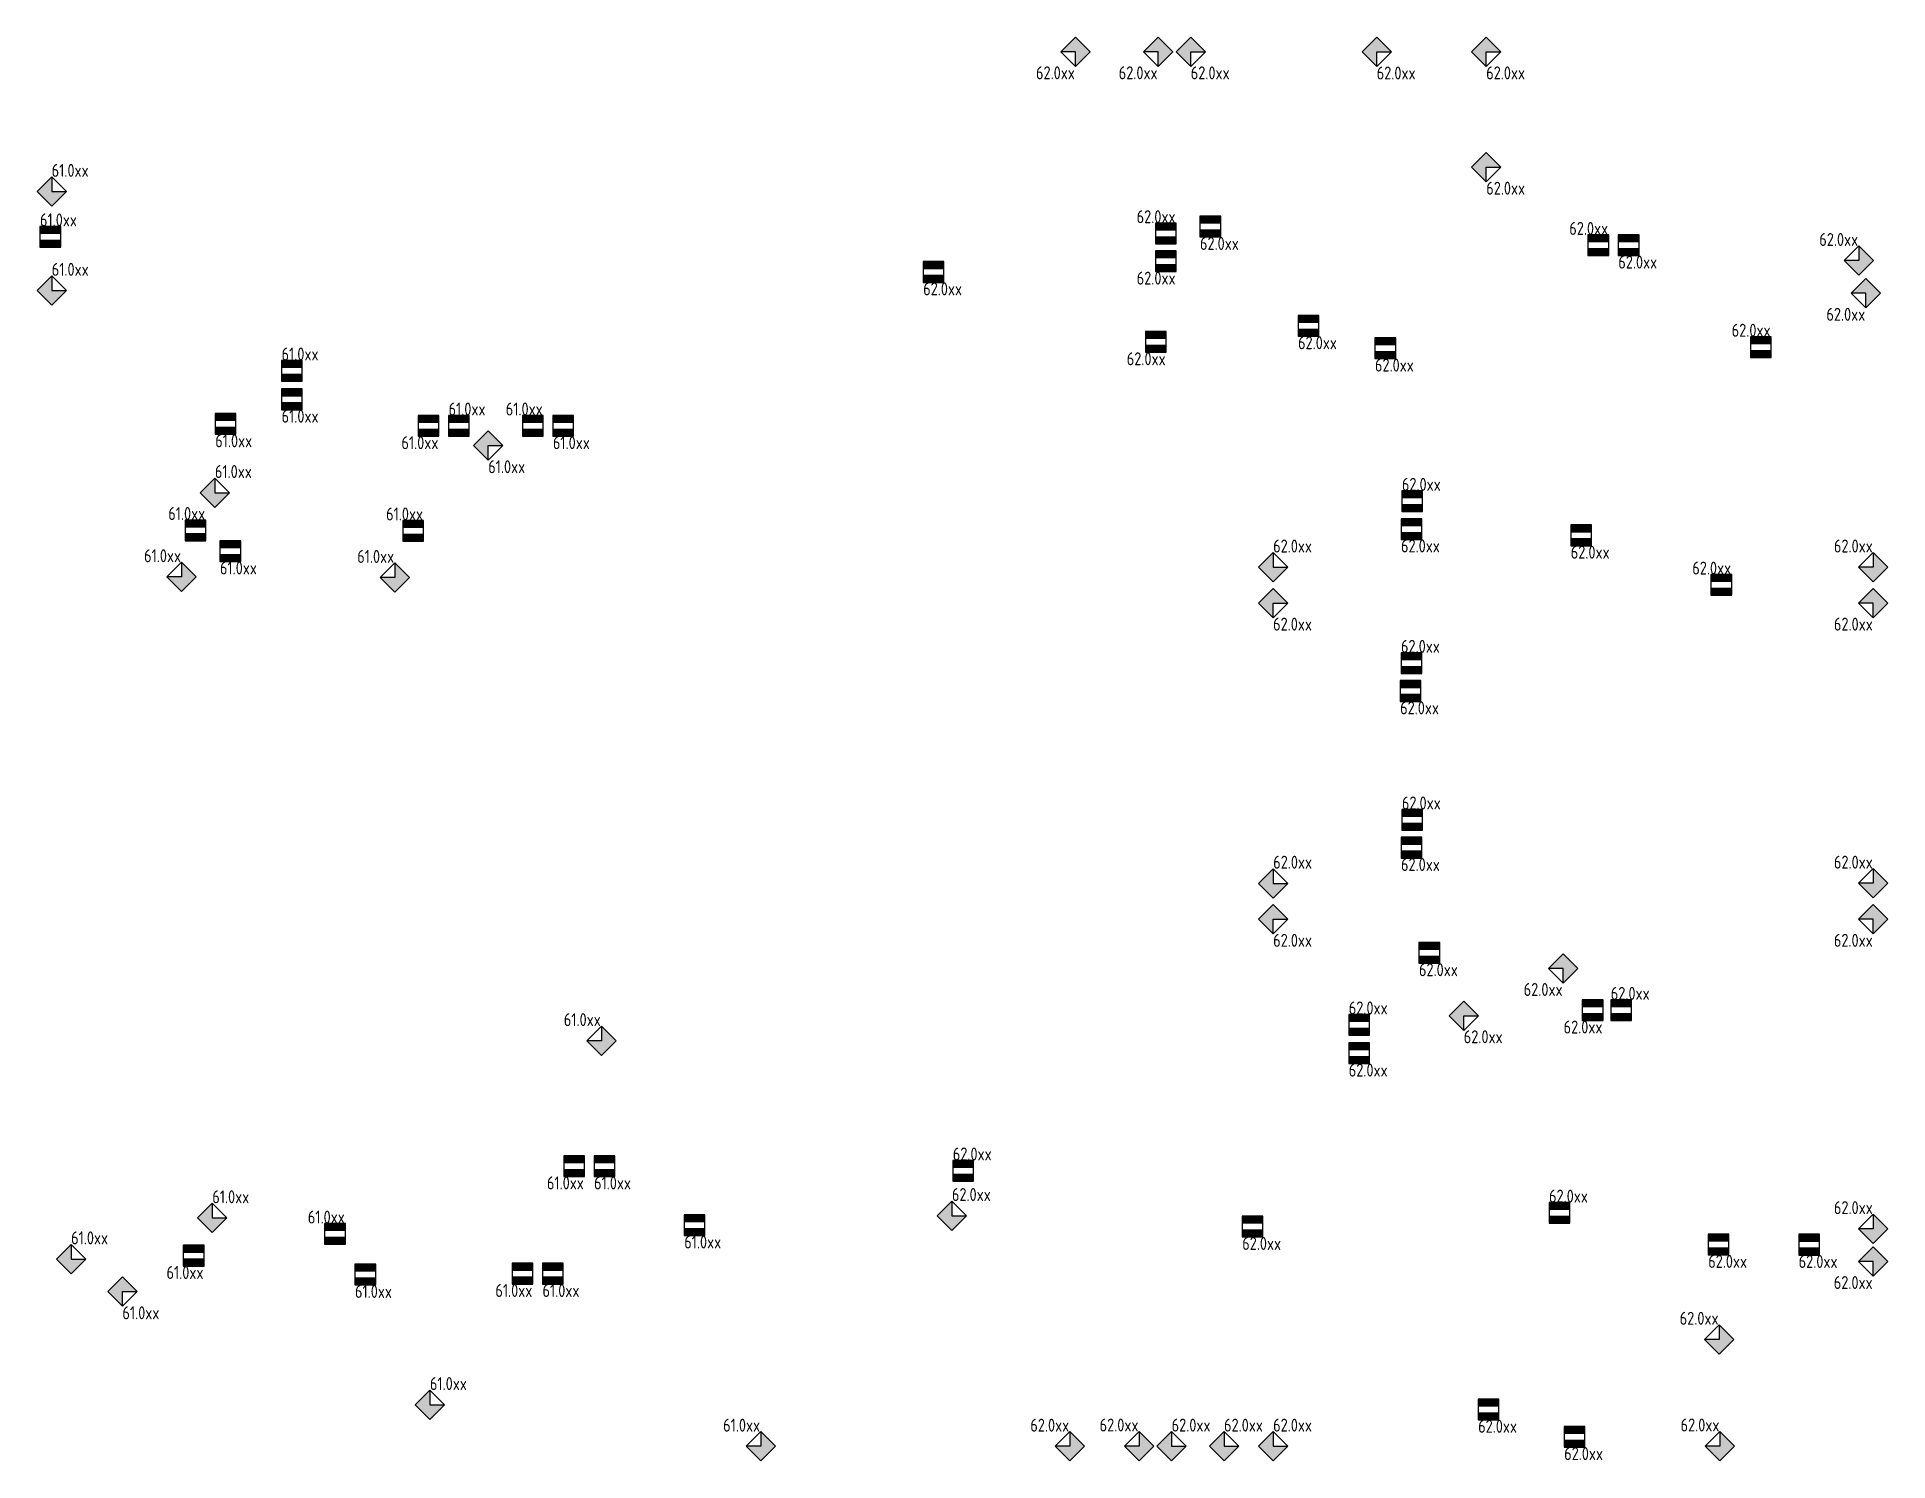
# Model space of a CAD drawing. Header units: millimetres. Extents: x 57332 to 128782, y -31383 to 23567.
import ezdxf

# ---------------------------------------------------------------- set-up
doc = ezdxf.new("R2010")
doc.units = ezdxf.units.MM
doc.layers.add('Охранная сигнализация', color=5, linetype='Continuous')
doc.styles.add('-ISOCPEUR-', font='ISOCPEUR.TTF', dxfattribs={"width": 0.8, "height": 2.5})

# ---------------------------------------------------------------- blocks, each defined once
blk = doc.blocks.new('*U12')
h = blk.add_hatch(color=256)
h.dxf.hatch_style = 1
h.paths.add_polyline_path([(-2.83, 0), (-5.66, 2.83), (-2.83, 2.83), (-2.83, 5.66), (0, 2.83)])
for points in [[(-2.83, 0), (-5.66, 2.83), (-2.83, 5.66), (0, 2.83)], [(-2.83, 2.83), (-5.66, 2.83), (-2.83, 5.66), (-2.83, 2.83)]]:
    blk.add_lwpolyline(points, close=True)
at = {"style": '-ISOCPEUR-', "width": 0.8}
blk.add_attdef('ADDR', (-2.83, 5.66), '', height=2.5, dxfattribs=at)
blk = doc.blocks.new('*U22')
h = blk.add_hatch(color=256)
h.dxf.hatch_style = 1
h.paths.add_polyline_path([(0, -2.7), (0, -4), (4, -4), (4, -2.7)])
h.paths.add_polyline_path([(0, 0), (0, -1.3), (4, -1.3), (4, 0)])
for points in [[(0, -4), (4, -4), (4, 0), (0, 0)], [(0, -1.3), (4, -1.3), (4, 0), (0, 0)], [(0, -4), (4, -4), (4, -2.7), (0, -2.7)]]:
    blk.add_lwpolyline(points, close=True)
at = {"style": '-ISOCPEUR-', "width": 0.8}
blk.add_attdef('ADDR', (0, -4), '', height=2.5, dxfattribs=at)
blk = doc.blocks.new('*U13')
h = blk.add_hatch(color=256)
h.dxf.hatch_style = 1
h.paths.add_polyline_path([(2.83, 0), (5.66, 2.83), (2.83, 2.83), (2.83, 5.66), (0, 2.83)])
for points in [[(2.83, 0), (5.66, 2.83), (2.83, 5.66), (0, 2.83)], [(2.83, 2.83), (5.66, 2.83), (2.83, 5.66), (2.83, 2.83)]]:
    blk.add_lwpolyline(points, close=True)
at = {"style": '-ISOCPEUR-', "width": 0.8}
blk.add_attdef('ADDR', (2.83, 5.66), '', height=2.5, dxfattribs=at)
blk = doc.blocks.new('*U14')
h = blk.add_hatch(color=256)
h.dxf.hatch_style = 1
h.paths.add_polyline_path([(2.83, 0), (5.66, -2.83), (2.83, -2.83), (2.83, -5.66), (0, -2.83)])
for points in [[(2.83, 0), (5.66, -2.83), (2.83, -5.66), (0, -2.83)], [(2.83, -2.83), (5.66, -2.83), (2.83, -5.66), (2.83, -2.83)]]:
    blk.add_lwpolyline(points, close=True)
at = {"style": '-ISOCPEUR-', "width": 0.8}
blk.add_attdef('ADDR', (2.83, -5.66), '', height=2.5, dxfattribs=at)
blk = doc.blocks.new('*U15')
h = blk.add_hatch(color=256)
h.dxf.hatch_style = 1
h.paths.add_polyline_path([(-2.83, 0), (-5.66, -2.83), (-2.83, -2.83), (-2.83, -5.66), (0, -2.83)])
for points in [[(-2.83, 0), (-5.66, -2.83), (-2.83, -5.66), (0, -2.83)], [(-2.83, -2.83), (-5.66, -2.83), (-2.83, -5.66), (-2.83, -2.83)]]:
    blk.add_lwpolyline(points, close=True)
at = {"style": '-ISOCPEUR-', "width": 0.8}
blk.add_attdef('ADDR', (-2.83, -5.66), '', height=2.5, dxfattribs=at)
blk = doc.blocks.new('*U16')
h = blk.add_hatch(color=256)
h.dxf.hatch_style = 1
h.paths.add_polyline_path([(-2.83, 0), (-5.66, 2.83), (-2.83, 2.83), (-2.83, 5.66), (0, 2.83)])
for points in [[(-2.83, 0), (-5.66, 2.83), (-2.83, 5.66), (0, 2.83)], [(-2.83, 2.83), (-5.66, 2.83), (-2.83, 5.66), (-2.83, 2.83)]]:
    blk.add_lwpolyline(points, close=True)
at = {"style": '-ISOCPEUR-', "width": 0.8}
blk.add_attdef('ADDR', (-2.83, 5.66), '', height=2.5, dxfattribs=at)
blk = doc.blocks.new('*U17')
h = blk.add_hatch(color=256)
h.dxf.hatch_style = 1
h.paths.add_polyline_path([(2.83, 0), (5.66, -2.83), (2.83, -2.83), (2.83, -5.66), (0, -2.83)])
for points in [[(2.83, 0), (5.66, -2.83), (2.83, -5.66), (0, -2.83)], [(2.83, -2.83), (5.66, -2.83), (2.83, -5.66), (2.83, -2.83)]]:
    blk.add_lwpolyline(points, close=True)
at = {"style": '-ISOCPEUR-', "width": 0.8}
blk.add_attdef('ADDR', (2.83, -5.66), '', height=2.5, dxfattribs=at)
blk = doc.blocks.new('*U23')
h = blk.add_hatch(color=256)
h.dxf.hatch_style = 1
h.paths.add_polyline_path([(-4, -2.7), (-4, -4), (0, -4), (0, -2.7)])
h.paths.add_polyline_path([(-4, 0), (-4, -1.3), (0, -1.3), (0, 0)])
for points in [[(-4, -4), (0, -4), (0, 0), (-4, 0)], [(-4, -1.3), (0, -1.3), (0, 0), (-4, 0)], [(-4, -4), (0, -4), (0, -2.7), (-4, -2.7)]]:
    blk.add_lwpolyline(points, close=True)
at = {"style": '-ISOCPEUR-', "width": 0.8}
blk.add_attdef('ADDR', (0, -4), '', height=2.5, dxfattribs=at)
blk = doc.blocks.new('*U24')
h = blk.add_hatch(color=256)
h.dxf.hatch_style = 1
h.paths.add_polyline_path([(-4, 1.3), (-4, 0), (0, 0), (0, 1.3)])
h.paths.add_polyline_path([(-4, 4), (-4, 2.7), (0, 2.7), (0, 4)])
for points in [[(-4, 0), (0, 0), (0, 4), (-4, 4)], [(-4, 2.7), (0, 2.7), (0, 4), (-4, 4)], [(-4, 0), (0, 0), (0, 1.3), (-4, 1.3)]]:
    blk.add_lwpolyline(points, close=True)
at = {"style": '-ISOCPEUR-', "width": 0.8}
blk.add_attdef('ADDR', (0, 4), '', height=2.5, dxfattribs=at)
blk = doc.blocks.new('*U19')
h = blk.add_hatch(color=256)
h.dxf.hatch_style = 1
h.paths.add_polyline_path([(2.83, 0), (5.66, 2.83), (2.83, 2.83), (2.83, 5.66), (0, 2.83)])
for points in [[(2.83, 0), (5.66, 2.83), (2.83, 5.66), (0, 2.83)], [(2.83, 2.83), (5.66, 2.83), (2.83, 5.66), (2.83, 2.83)]]:
    blk.add_lwpolyline(points, close=True)
at = {"style": '-ISOCPEUR-', "width": 0.8}
blk.add_attdef('ADDR', (2.83, 5.66), '', height=2.5, dxfattribs=at)
blk = doc.blocks.new('*U18')
h = blk.add_hatch(color=256)
h.dxf.hatch_style = 1
h.paths.add_polyline_path([(2.83, 0), (5.66, -2.83), (2.83, -2.83), (2.83, -5.66), (0, -2.83)])
for points in [[(2.83, 0), (5.66, -2.83), (2.83, -5.66), (0, -2.83)], [(2.83, -2.83), (5.66, -2.83), (2.83, -5.66), (2.83, -2.83)]]:
    blk.add_lwpolyline(points, close=True)
at = {"style": '-ISOCPEUR-', "width": 0.8}
blk.add_attdef('ADDR', (2.83, -5.66), '', height=2.5, dxfattribs=at)
blk = doc.blocks.new('*U25')
h = blk.add_hatch(color=256)
h.dxf.hatch_style = 1
h.paths.add_polyline_path([(0, 1.3), (0, 0), (4, 0), (4, 1.3)])
h.paths.add_polyline_path([(0, 4), (0, 2.7), (4, 2.7), (4, 4)])
for points in [[(0, 0), (4, 0), (4, 4), (0, 4)], [(0, 2.7), (4, 2.7), (4, 4), (0, 4)], [(0, 0), (4, 0), (4, 1.3), (0, 1.3)]]:
    blk.add_lwpolyline(points, close=True)
at = {"style": '-ISOCPEUR-', "width": 0.8}
blk.add_attdef('ADDR', (0, 4), '', height=2.5, dxfattribs=at)
blk = doc.blocks.new('*U27')
h = blk.add_hatch(color=256)
h.dxf.hatch_style = 1
h.paths.add_polyline_path([(0, -2.7), (0, -4), (4, -4), (4, -2.7)])
h.paths.add_polyline_path([(0, 0), (0, -1.3), (4, -1.3), (4, 0)])
for points in [[(0, -4), (4, -4), (4, 0), (0, 0)], [(0, -1.3), (4, -1.3), (4, 0), (0, 0)], [(0, -4), (4, -4), (4, -2.7), (0, -2.7)]]:
    blk.add_lwpolyline(points, close=True)
at = {"style": '-ISOCPEUR-', "width": 0.8}
blk.add_attdef('ADDR', (0, -4), '', height=2.5, dxfattribs=at)
blk = doc.blocks.new('*U20')
h = blk.add_hatch(color=256)
h.dxf.hatch_style = 1
h.paths.add_polyline_path([(-2.83, 0), (-5.66, -2.83), (-2.83, -2.83), (-2.83, -5.66), (0, -2.83)])
for points in [[(-2.83, 0), (-5.66, -2.83), (-2.83, -5.66), (0, -2.83)], [(-2.83, -2.83), (-5.66, -2.83), (-2.83, -5.66), (-2.83, -2.83)]]:
    blk.add_lwpolyline(points, close=True)
at = {"style": '-ISOCPEUR-', "width": 0.8}
blk.add_attdef('ADDR', (-2.83, -5.66), '', height=2.5, dxfattribs=at)
blk = doc.blocks.new('*U21')
h = blk.add_hatch(color=256)
h.dxf.hatch_style = 1
h.paths.add_polyline_path([(-2.83, 0), (-5.66, 2.83), (-2.83, 2.83), (-2.83, 5.66), (0, 2.83)])
for points in [[(-2.83, 0), (-5.66, 2.83), (-2.83, 5.66), (0, 2.83)], [(-2.83, 2.83), (-5.66, 2.83), (-2.83, 5.66), (-2.83, 2.83)]]:
    blk.add_lwpolyline(points, close=True)
at = {"style": '-ISOCPEUR-', "width": 0.8}
blk.add_attdef('ADDR', (-2.83, 5.66), '', height=2.5, dxfattribs=at)
blk = doc.blocks.new('*U26')
h = blk.add_hatch(color=256)
h.dxf.hatch_style = 1
h.paths.add_polyline_path([(-4, -2.7), (-4, -4), (0, -4), (0, -2.7)])
h.paths.add_polyline_path([(-4, 0), (-4, -1.3), (0, -1.3), (0, 0)])
for points in [[(-4, -4), (0, -4), (0, 0), (-4, 0)], [(-4, -1.3), (0, -1.3), (0, 0), (-4, 0)], [(-4, -4), (0, -4), (0, -2.7), (-4, -2.7)]]:
    blk.add_lwpolyline(points, close=True)
at = {"style": '-ISOCPEUR-', "width": 0.8}
blk.add_attdef('ADDR', (0, -4), '', height=2.5, dxfattribs=at)

msp = doc.modelspace()

# ---------------------------------------------------------------- block references
at = {"layer": 'Охранная сигнализация'}
ref = msp.add_blockref('*U15', (97982, 23567), dxfattribs=dict(at, xscale=200, yscale=200, zscale=200))
ref.add_attrib('ADDR', '62.0xx', (95895, 21936), dxfattribs={"layer": '0', "height": 500, "style": '-ISOCPEUR-', "width": 0.8})
ref = msp.add_blockref('*U15', (101175, 23567), dxfattribs=dict(at, xscale=200, yscale=200, zscale=200))
ref.add_attrib('ADDR', '62.0xx', (99088, 21936), dxfattribs={"layer": '0', "height": 500, "style": '-ISOCPEUR-', "width": 0.8})
ref = msp.add_blockref('*U17', (101304, 23565), dxfattribs=dict(at, xscale=200, yscale=200, zscale=200))
ref.add_attrib('ADDR', '62.0xx', (101869, 21934), dxfattribs={"layer": '0', "height": 500, "style": '-ISOCPEUR-', "width": 0.8})
ref = msp.add_blockref('*U17', (108482, 23560), dxfattribs=dict(at, xscale=200, yscale=200, zscale=200))
ref.add_attrib('ADDR', '62.0xx', (109047, 21929), dxfattribs={"layer": '0', "height": 500, "style": '-ISOCPEUR-', "width": 0.8})
ref = msp.add_blockref('*U17', (112707, 23565), dxfattribs=dict(at, xscale=200, yscale=200, zscale=200))
ref.add_attrib('ADDR', '62.0xx', (113272, 21934), dxfattribs={"layer": '0', "height": 500, "style": '-ISOCPEUR-', "width": 0.8})
at = {"layer": 'Охранная сигнализация', "xscale": 200, "yscale": 200, "zscale": 200}
for name, p, values in [('*U19', (57332, 17039), {'ADDR': '61.0xx'}), ('*U25', (57446, 15461), {'ADDR': '61.0xx'}), ('*U19', (57334, 13219), {'ADDR': '61.0xx'}), ('*U25', (66772, 10285), {'ADDR': '61.0xx'}), ('*U25', (73218, 8163), {'ADDR': '61.0xx'}), ('*U19', (63632, 5417), {'ADDR': '61.0xx'}), ('*U25', (110018, 5255), {'ADDR': '62.0xx'}), ('*U13', (104482, 2542), {'ADDR': '62.0xx'}), ('*U25', (109984, -996), {'ADDR': '62.0xx'}), ('*U25', (110018, -7041), {'ADDR': '62.0xx'}), ('*U13', (104484, -9658), {'ADDR': '62.0xx'}), ('*U25', (118082, -14387), {'ADDR': '62.0xx'}), ('*U25', (107968, -14950), {'ADDR': '62.0xx'}), ('*U25', (92683, -20585), {'ADDR': '62.0xx'}), ('*U19', (63532, -22570), {'ADDR': '61.0xx'}), ('*U13', (92082, -22483), {'ADDR': '62.0xx'}), ('*U25', (115698, -22212), {'ADDR': '62.0xx'}), ('*U19', (58082, -24156), {'ADDR': '61.0xx'}), ('*U19', (71932, -29779), {'ADDR': '61.0xx'}), ('*U13', (100564, -31381), {'ADDR': '62.0xx'}), ('*U13', (102587, -31381), {'ADDR': '62.0xx'}), ('*U13', (104482, -31381), {'ADDR': '62.0xx'})]:
    msp.add_blockref(name, p, dxfattribs=at).add_auto_attribs(values)
at = {"layer": 'Охранная сигнализация'}
ref = msp.add_blockref('*U17', (112709, 19115), dxfattribs=dict(at, xscale=200, yscale=200, zscale=200))
ref.add_attrib('ADDR', '62.0xx', (113274, 17484), dxfattribs={"layer": '0', "height": 500, "style": '-ISOCPEUR-', "width": 0.8})
ref = msp.add_blockref('*U24', (101302, 15584), dxfattribs=dict(at, xscale=200, yscale=200, zscale=200))
ref.add_attrib('ADDR', '62.0xx', (99780, 16384), dxfattribs={"layer": '0', "height": 500, "style": '-ISOCPEUR-', "width": 0.8})
ref = msp.add_blockref('*U22', (102223, 16651), dxfattribs=dict(at, xscale=200, yscale=200, zscale=200))
ref.add_attrib('ADDR', '62.0xx', (102223, 15351), dxfattribs={"layer": '0', "height": 500, "style": '-ISOCPEUR-', "width": 0.8})
ref = msp.add_blockref('*U24', (118001, 15132), dxfattribs=dict(at, xscale=200, yscale=200, zscale=200))
ref.add_attrib('ADDR', '62.0xx', (116480, 15932), dxfattribs={"layer": '0', "height": 500, "style": '-ISOCPEUR-', "width": 0.8})
ref = msp.add_blockref('*U22', (118372, 15932), dxfattribs=dict(at, xscale=200, yscale=200, zscale=200))
ref.add_attrib('ADDR', '62.0xx', (118372, 14632), dxfattribs={"layer": '0', "height": 500, "style": '-ISOCPEUR-', "width": 0.8})
ref = msp.add_blockref('*U16', (128218, 14374), dxfattribs=dict(at, xscale=200, yscale=200, zscale=200))
ref.add_attrib('ADDR', '62.0xx', (126131, 15505), dxfattribs={"layer": '0', "height": 500, "style": '-ISOCPEUR-', "width": 0.8})
ref = msp.add_blockref('*U23', (101304, 15313), dxfattribs=dict(at, xscale=200, yscale=200, zscale=200))
ref.add_attrib('ADDR', '62.0xx', (99782, 14013), dxfattribs={"layer": '0', "height": 500, "style": '-ISOCPEUR-', "width": 0.8})
ref = msp.add_blockref('*U22', (91539, 14899), dxfattribs=dict(at, xscale=200, yscale=200, zscale=200))
ref.add_attrib('ADDR', '62.0xx', (91539, 13599), dxfattribs={"layer": '0', "height": 500, "style": '-ISOCPEUR-', "width": 0.8})
ref = msp.add_blockref('*U15', (128492, 14247), dxfattribs=dict(at, xscale=200, yscale=200, zscale=200))
ref.add_attrib('ADDR', '62.0xx', (126405, 12616), dxfattribs={"layer": '0', "height": 500, "style": '-ISOCPEUR-', "width": 0.8})
ref = msp.add_blockref('*U23', (100921, 12200), dxfattribs=dict(at, xscale=200, yscale=200, zscale=200))
ref.add_attrib('ADDR', '62.0xx', (99399, 10900), dxfattribs={"layer": '0', "height": 500, "style": '-ISOCPEUR-', "width": 0.8})
ref = msp.add_blockref('*U22', (106010, 12820), dxfattribs=dict(at, xscale=200, yscale=200, zscale=200))
ref.add_attrib('ADDR', '62.0xx', (106010, 11520), dxfattribs={"layer": '0', "height": 500, "style": '-ISOCPEUR-', "width": 0.8})
ref = msp.add_blockref('*U24', (124271, 11202), dxfattribs=dict(at, xscale=200, yscale=200, zscale=200))
ref.add_attrib('ADDR', '62.0xx', (122749, 12002), dxfattribs={"layer": '0', "height": 500, "style": '-ISOCPEUR-', "width": 0.8})
ref = msp.add_blockref('*U22', (108978, 11957), dxfattribs=dict(at, xscale=200, yscale=200, zscale=200))
ref.add_attrib('ADDR', '62.0xx', (108978, 10657), dxfattribs={"layer": '0', "height": 500, "style": '-ISOCPEUR-', "width": 0.8})
ref = msp.add_blockref('*U27', (66772, 9985), dxfattribs=dict(at, xscale=200, yscale=200, zscale=200))
ref.add_attrib('ADDR', '61.0xx', (66772, 8685), dxfattribs={"layer": '0', "height": 500, "style": '-ISOCPEUR-', "width": 0.8})
ref = msp.add_blockref('*U24', (76874, 8163), dxfattribs=dict(at, xscale=200, yscale=200, zscale=200))
ref.add_attrib('ADDR', '61.0xx', (75426, 8963), dxfattribs={"layer": '0', "height": 500, "style": '-ISOCPEUR-', "width": 0.8})
ref = msp.add_blockref('*U22', (64210, 9036), dxfattribs=dict(at, xscale=200, yscale=200, zscale=200))
ref.add_attrib('ADDR', '61.0xx', (64210, 7736), dxfattribs={"layer": '0', "height": 500, "style": '-ISOCPEUR-', "width": 0.8})
ref = msp.add_blockref('*U23', (72847, 8963), dxfattribs=dict(at, xscale=200, yscale=200, zscale=200))
ref.add_attrib('ADDR', '61.0xx', (71399, 7663), dxfattribs={"layer": '0', "height": 500, "style": '-ISOCPEUR-', "width": 0.8})
ref = msp.add_blockref('*U22', (77245, 8963), dxfattribs=dict(at, xscale=200, yscale=200, zscale=200))
ref.add_attrib('ADDR', '61.0xx', (77245, 7663), dxfattribs={"layer": '0', "height": 500, "style": '-ISOCPEUR-', "width": 0.8})
ref = msp.add_blockref('*U17', (74184, 8367), dxfattribs=dict(at, xscale=200, yscale=200, zscale=200))
ref.add_attrib('ADDR', '61.0xx', (74749, 6736), dxfattribs={"layer": '0', "height": 500, "style": '-ISOCPEUR-', "width": 0.8})
ref = msp.add_blockref('*U24', (63847, 4129), dxfattribs=dict(at, xscale=200, yscale=200, zscale=200))
ref.add_attrib('ADDR', '61.0xx', (62398, 4929), dxfattribs={"layer": '0', "height": 500, "style": '-ISOCPEUR-', "width": 0.8})
ref = msp.add_blockref('*U24', (72256, 4111), dxfattribs=dict(at, xscale=200, yscale=200, zscale=200))
ref.add_attrib('ADDR', '61.0xx', (70807, 4911), dxfattribs={"layer": '0', "height": 500, "style": '-ISOCPEUR-', "width": 0.8})
ref = msp.add_blockref('*U22', (109984, 4980), dxfattribs=dict(at, xscale=200, yscale=200, zscale=200))
ref.add_attrib('ADDR', '62.0xx', (109984, 3680), dxfattribs={"layer": '0', "height": 500, "style": '-ISOCPEUR-', "width": 0.8})
ref = msp.add_blockref('*U22', (116537, 4737), dxfattribs=dict(at, xscale=200, yscale=200, zscale=200))
ref.add_attrib('ADDR', '62.0xx', (116537, 3437), dxfattribs={"layer": '0', "height": 500, "style": '-ISOCPEUR-', "width": 0.8})
ref = msp.add_blockref('*U16', (63480, 2169), dxfattribs=dict(at, xscale=200, yscale=200, zscale=200))
ref.add_attrib('ADDR', '61.0xx', (61465, 3300), dxfattribs={"layer": '0', "height": 500, "style": '-ISOCPEUR-', "width": 0.8})
ref = msp.add_blockref('*U22', (64393, 4129), dxfattribs=dict(at, xscale=200, yscale=200, zscale=200))
ref.add_attrib('ADDR', '61.0xx', (64393, 2829), dxfattribs={"layer": '0', "height": 500, "style": '-ISOCPEUR-', "width": 0.8})
ref = msp.add_blockref('*U16', (71707, 2142), dxfattribs=dict(at, xscale=200, yscale=200, zscale=200))
ref.add_attrib('ADDR', '61.0xx', (69692, 3273), dxfattribs={"layer": '0', "height": 500, "style": '-ISOCPEUR-', "width": 0.8})
ref = msp.add_blockref('*U16', (128782, 2544), dxfattribs=dict(at, xscale=200, yscale=200, zscale=200))
ref.add_attrib('ADDR', '62.0xx', (126695, 3675), dxfattribs={"layer": '0', "height": 500, "style": '-ISOCPEUR-', "width": 0.8})
ref = msp.add_blockref('*U24', (122749, 2025), dxfattribs=dict(at, xscale=200, yscale=200, zscale=200))
ref.add_attrib('ADDR', '62.0xx', (121228, 2825), dxfattribs={"layer": '0', "height": 500, "style": '-ISOCPEUR-', "width": 0.8})
ref = msp.add_blockref('*U14', (104482, 2292), dxfattribs=dict(at, xscale=200, yscale=200, zscale=200))
ref.add_attrib('ADDR', '62.0xx', (105047, 661), dxfattribs={"layer": '0', "height": 500, "style": '-ISOCPEUR-', "width": 0.8})
ref = msp.add_blockref('*U15', (128782, 2292), dxfattribs=dict(at, xscale=200, yscale=200, zscale=200))
ref.add_attrib('ADDR', '62.0xx', (126695, 661), dxfattribs={"layer": '0', "height": 500, "style": '-ISOCPEUR-', "width": 0.8})
ref = msp.add_blockref('*U22', (109950, -1270), dxfattribs=dict(at, xscale=200, yscale=200, zscale=200))
ref.add_attrib('ADDR', '62.0xx', (109950, -2570), dxfattribs={"layer": '0', "height": 500, "style": '-ISOCPEUR-', "width": 0.8})
ref = msp.add_blockref('*U22', (109984, -7316), dxfattribs=dict(at, xscale=200, yscale=200, zscale=200))
ref.add_attrib('ADDR', '62.0xx', (109984, -8616), dxfattribs={"layer": '0', "height": 500, "style": '-ISOCPEUR-', "width": 0.8})
ref = msp.add_blockref('*U16', (128782, -9656), dxfattribs=dict(at, xscale=200, yscale=200, zscale=200))
ref.add_attrib('ADDR', '62.0xx', (126695, -8525), dxfattribs={"layer": '0', "height": 500, "style": '-ISOCPEUR-', "width": 0.8})
ref = msp.add_blockref('*U14', (104484, -9910), dxfattribs=dict(at, xscale=200, yscale=200, zscale=200))
ref.add_attrib('ADDR', '62.0xx', (105049, -11541), dxfattribs={"layer": '0', "height": 500, "style": '-ISOCPEUR-', "width": 0.8})
ref = msp.add_blockref('*U15', (128780, -9910), dxfattribs=dict(at, xscale=200, yscale=200, zscale=200))
ref.add_attrib('ADDR', '62.0xx', (126693, -11541), dxfattribs={"layer": '0', "height": 500, "style": '-ISOCPEUR-', "width": 0.8})
ref = msp.add_blockref('*U22', (110677, -11375), dxfattribs=dict(at, xscale=200, yscale=200, zscale=200))
ref.add_attrib('ADDR', '62.0xx', (110677, -12675), dxfattribs={"layer": '0', "height": 500, "style": '-ISOCPEUR-', "width": 0.8})
ref = msp.add_blockref('*U20', (116807, -11807), dxfattribs=dict(at, xscale=200, yscale=200, zscale=200))
ref.add_attrib('ADDR', '62.0xx', (114720, -13439), dxfattribs={"layer": '0', "height": 500, "style": '-ISOCPEUR-', "width": 0.8})
ref = msp.add_blockref('*U16', (79682, -15733), dxfattribs=dict(at, xscale=200, yscale=200, zscale=200))
ref.add_attrib('ADDR', '61.0xx', (77667, -14602), dxfattribs={"layer": '0', "height": 500, "style": '-ISOCPEUR-', "width": 0.8})
ref = msp.add_blockref('*U17', (111842, -13633), dxfattribs=dict(at, xscale=200, yscale=200, zscale=200))
ref.add_attrib('ADDR', '62.0xx', (112407, -15264), dxfattribs={"layer": '0', "height": 500, "style": '-ISOCPEUR-', "width": 0.8})
ref = msp.add_blockref('*U26', (117782, -13587), dxfattribs=dict(at, xscale=200, yscale=200, zscale=200))
ref.add_attrib('ADDR', '62.0xx', (116260, -14887), dxfattribs={"layer": '0', "height": 500, "style": '-ISOCPEUR-', "width": 0.8})
ref = msp.add_blockref('*U22', (107968, -15250), dxfattribs=dict(at, xscale=200, yscale=200, zscale=200))
ref.add_attrib('ADDR', '62.0xx', (107968, -16550), dxfattribs={"layer": '0', "height": 500, "style": '-ISOCPEUR-', "width": 0.8})
ref = msp.add_blockref('*U23', (78463, -19603), dxfattribs=dict(at, xscale=200, yscale=200, zscale=200))
ref.add_attrib('ADDR', '61.0xx', (77014, -20903), dxfattribs={"layer": '0', "height": 500, "style": '-ISOCPEUR-', "width": 0.8})
ref = msp.add_blockref('*U22', (78834, -19603), dxfattribs=dict(at, xscale=200, yscale=200, zscale=200))
ref.add_attrib('ADDR', '61.0xx', (78834, -20903), dxfattribs={"layer": '0', "height": 500, "style": '-ISOCPEUR-', "width": 0.8})
ref = msp.add_blockref('*U16', (128782, -22988), dxfattribs=dict(at, xscale=200, yscale=200, zscale=200))
ref.add_attrib('ADDR', '62.0xx', (126695, -21857), dxfattribs={"layer": '0', "height": 500, "style": '-ISOCPEUR-', "width": 0.8})
ref = msp.add_blockref('*U24', (69235, -23019), dxfattribs=dict(at, xscale=200, yscale=200, zscale=200))
ref.add_attrib('ADDR', '61.0xx', (67786, -22219), dxfattribs={"layer": '0', "height": 500, "style": '-ISOCPEUR-', "width": 0.8})
ref = msp.add_blockref('*U22', (82315, -21882), dxfattribs=dict(at, xscale=200, yscale=200, zscale=200))
ref.add_attrib('ADDR', '61.0xx', (82315, -23182), dxfattribs={"layer": '0', "height": 500, "style": '-ISOCPEUR-', "width": 0.8})
ref = msp.add_blockref('*U22', (103854, -21939), dxfattribs=dict(at, xscale=200, yscale=200, zscale=200))
ref.add_attrib('ADDR', '62.0xx', (103854, -23239), dxfattribs={"layer": '0', "height": 500, "style": '-ISOCPEUR-', "width": 0.8})
ref = msp.add_blockref('*U22', (121842, -22631), dxfattribs=dict(at, xscale=200, yscale=200, zscale=200))
ref.add_attrib('ADDR', '62.0xx', (121842, -23931), dxfattribs={"layer": '0', "height": 500, "style": '-ISOCPEUR-', "width": 0.8})
ref = msp.add_blockref('*U22', (125334, -22635), dxfattribs=dict(at, xscale=200, yscale=200, zscale=200))
ref.add_attrib('ADDR', '62.0xx', (125334, -23935), dxfattribs={"layer": '0', "height": 500, "style": '-ISOCPEUR-', "width": 0.8})
ref = msp.add_blockref('*U23', (63779, -23059), dxfattribs=dict(at, xscale=200, yscale=200, zscale=200))
ref.add_attrib('ADDR', '61.0xx', (62330, -24359), dxfattribs={"layer": '0', "height": 500, "style": '-ISOCPEUR-', "width": 0.8})
ref = msp.add_blockref('*U15', (128777, -23115), dxfattribs=dict(at, xscale=200, yscale=200, zscale=200))
ref.add_attrib('ADDR', '62.0xx', (126690, -24747), dxfattribs={"layer": '0', "height": 500, "style": '-ISOCPEUR-', "width": 0.8})
ref = msp.add_blockref('*U18', (60063, -24283), dxfattribs=dict(at, xscale=200, yscale=200, zscale=200))
ref.add_attrib('ADDR', '61.0xx', (60629, -25914), dxfattribs={"layer": '0', "height": 500, "style": '-ISOCPEUR-', "width": 0.8})
ref = msp.add_blockref('*U22', (69606, -23791), dxfattribs=dict(at, xscale=200, yscale=200, zscale=200))
ref.add_attrib('ADDR', '61.0xx', (69606, -25091), dxfattribs={"layer": '0', "height": 500, "style": '-ISOCPEUR-', "width": 0.8})
ref = msp.add_blockref('*U23', (76473, -23754), dxfattribs=dict(at, xscale=200, yscale=200, zscale=200))
ref.add_attrib('ADDR', '61.0xx', (75025, -25054), dxfattribs={"layer": '0', "height": 500, "style": '-ISOCPEUR-', "width": 0.8})
ref = msp.add_blockref('*U22', (76844, -23754), dxfattribs=dict(at, xscale=200, yscale=200, zscale=200))
ref.add_attrib('ADDR', '61.0xx', (76844, -25054), dxfattribs={"layer": '0', "height": 500, "style": '-ISOCPEUR-', "width": 0.8})
ref = msp.add_blockref('*U21', (122829, -27259), dxfattribs=dict(at, xscale=200, yscale=200, zscale=200))
ref.add_attrib('ADDR', '62.0xx', (120742, -26127), dxfattribs={"layer": '0', "height": 500, "style": '-ISOCPEUR-', "width": 0.8})
ref = msp.add_blockref('*U22', (112962, -28994), dxfattribs=dict(at, xscale=200, yscale=200, zscale=200))
ref.add_attrib('ADDR', '62.0xx', (112962, -30294), dxfattribs={"layer": '0', "height": 500, "style": '-ISOCPEUR-', "width": 0.8})
ref = msp.add_blockref('*U16', (85832, -31383), dxfattribs=dict(at, xscale=200, yscale=200, zscale=200))
ref.add_attrib('ADDR', '61.0xx', (83817, -30252), dxfattribs={"layer": '0', "height": 500, "style": '-ISOCPEUR-', "width": 0.8})
ref = msp.add_blockref('*U12', (97762, -31383), dxfattribs=dict(at, xscale=200, yscale=200, zscale=200))
ref.add_attrib('ADDR', '62.0xx', (95675, -30252), dxfattribs={"layer": '0', "height": 500, "style": '-ISOCPEUR-', "width": 0.8})
ref = msp.add_blockref('*U12', (100437, -31376), dxfattribs=dict(at, xscale=200, yscale=200, zscale=200))
ref.add_attrib('ADDR', '62.0xx', (98350, -30245), dxfattribs={"layer": '0', "height": 500, "style": '-ISOCPEUR-', "width": 0.8})
ref = msp.add_blockref('*U21', (122862, -31376), dxfattribs=dict(at, xscale=200, yscale=200, zscale=200))
ref.add_attrib('ADDR', '62.0xx', (120775, -30245), dxfattribs={"layer": '0', "height": 500, "style": '-ISOCPEUR-', "width": 0.8})
ref = msp.add_blockref('*U22', (116282, -30049), dxfattribs=dict(at, xscale=200, yscale=200, zscale=200))
ref.add_attrib('ADDR', '62.0xx', (116282, -31349), dxfattribs={"layer": '0', "height": 500, "style": '-ISOCPEUR-', "width": 0.8})

doc.saveas('drawing.dxf')
